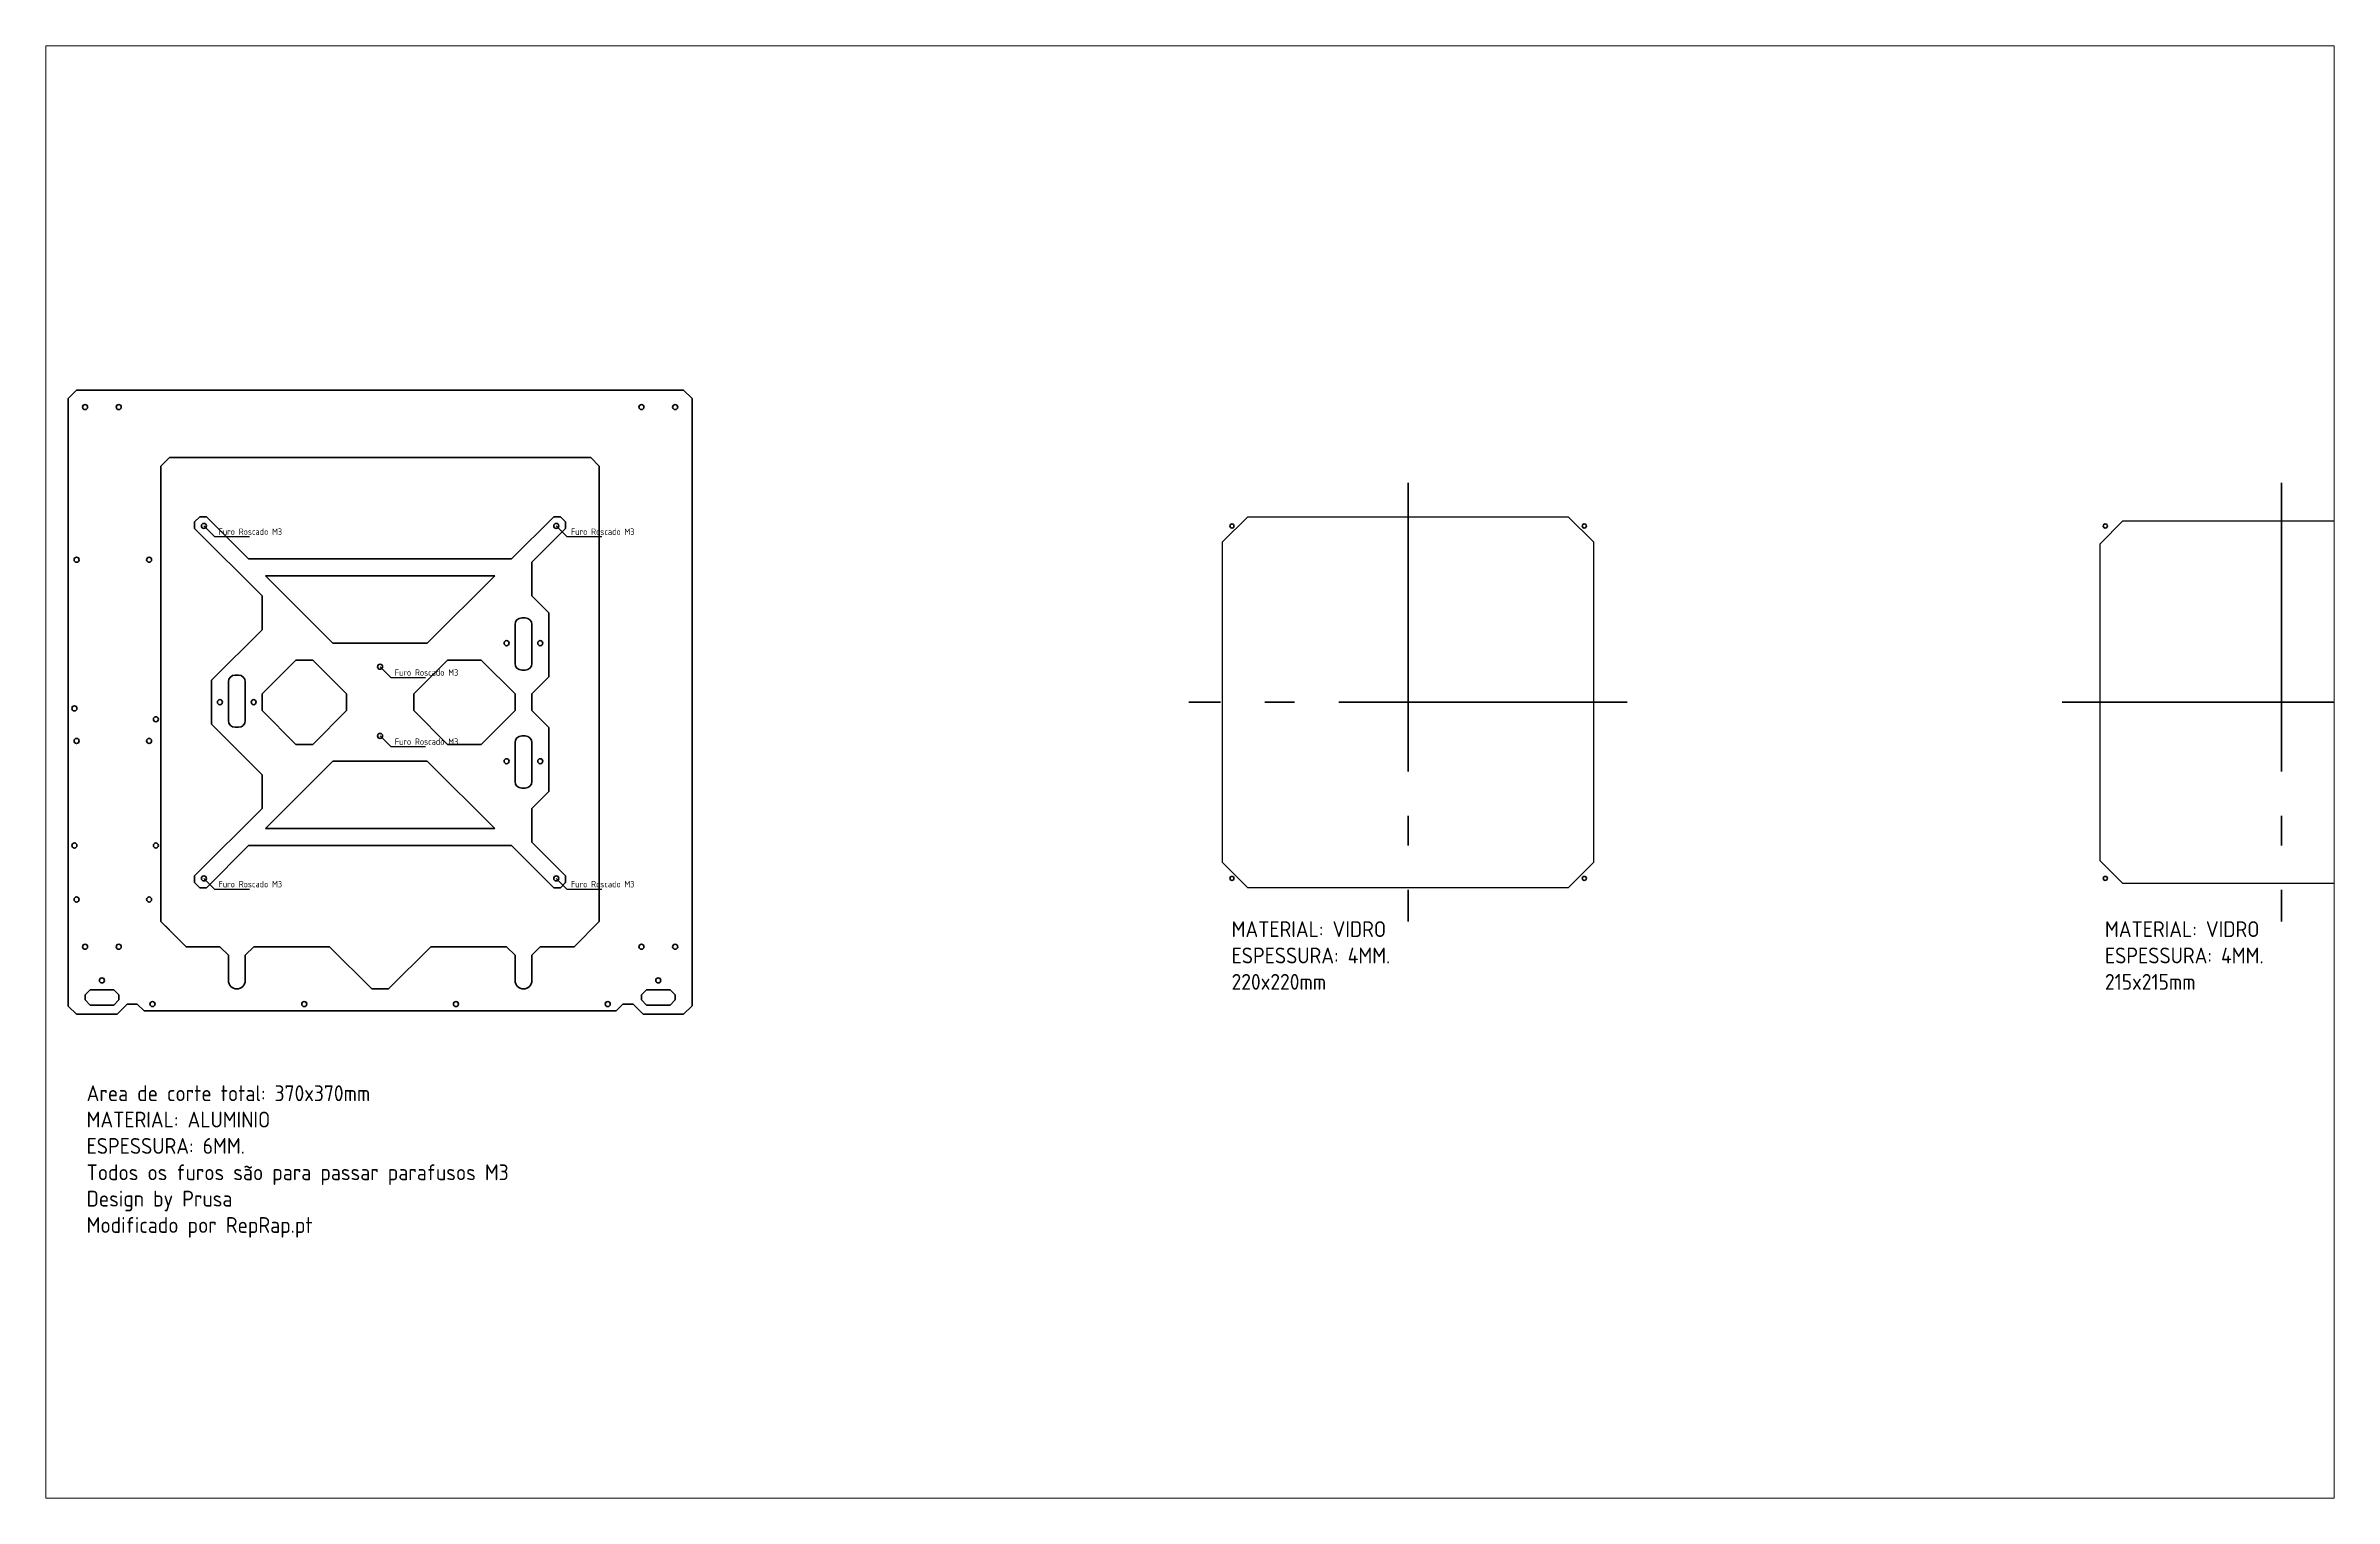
# Paper-space layout 'Presentación1' of a CAD drawing. Header units: millimetres. Extents: x 40 to 364, y 26 to 231.
# The model-space entities are those that its viewports show. They can reach past a viewport. Long polylines and large blocks are cut down to what shows.
import ezdxf

# ---------------------------------------------------------------- set-up
doc = ezdxf.new("R2010")
doc.units = ezdxf.units.MM
doc.linetypes.add('AM_DIN_G_W050', pattern=[13.75, 9.75, -1.5, 1, -1.5])
for name, color, linetype, lineweight in [('AM_0', 4, 'Continuous', 50), ('AM_1', 14, 'Continuous', 50), ('AM_4', 1, 'Continuous', 25)]:
    doc.layers.add(name, color=color, linetype=linetype, lineweight=lineweight)
doc.styles.get("Standard").update_dxf_attribs({"font": 'ISOCP.SHX'})

# ---------------------------------------------------------------- blocks, each defined once
blk = doc.blocks.new('legenda')
at = {"layer": 'AM_4'}
for p, q in [((75.5, -653.1), (81.8, -659.4)), ((81.8, -659.4), (102.5, -659.4))]:
    blk.add_line(p, q, dxfattribs=at)
at = {"layer": 'AM_1', "color": 0}
blk.add_text('Furo Roscado M3', height=3.8, dxfattribs=at).set_placement((84.2, -658.4))

msp = doc.modelspace()

# ---------------------------------------------------------------- linework, layer by layer
at = {"layer": 'AM_0'}
for p, q in [((-5, 365), (0, 370)), ((0, 370), (360, 370)), ((360, 370), (365, 365)), ((-5, 4.8), (-5, 365)), ((365, 365), (365, 5)), ((50, 325), (55, 330)), ((55, 330), (305, 330)), ((305, 330), (310, 325)), ((50, 55), (50, 325)), ((310, 325), (310, 55)), ((73, 295), (70, 292)), ((70, 292), (70, 288)), ((70, 288), (110, 248)), ((77, 295), (73, 295)), ((102, 270), (77, 295)), ((283, 295), (258, 270)), ((270, 268), (290, 288)), ((287, 295), (283, 295)), ((290, 292), (287, 295)), ((290, 288), (290, 292)), ((258, 270), (102, 270)), ((112, 260), (248, 260)), ((152, 220), (112, 260)), ((248, 260), (208, 220)), ((270, 248), (270, 268)), ((110, 248), (110, 228)), ((280, 238), (270, 248)), ((260, 208), (260, 231)), ((264, 235), (266, 235)), ((270, 231), (270, 208)), ((280, 200), (280, 238)), ((110, 228), (80, 198)), ((208, 220), (152, 220)), ((110, 190), (130, 210)), ((130, 210), (140, 210)), ((140, 210), (160, 190)), ((200, 190), (220, 210)), ((220, 210), (240, 210)), ((240, 210), (260, 190)), ((266, 204), (264, 204)), ((80, 198), (80, 172)), ((90, 174.1), (90, 197.1)), ((94, 201.1), (96, 201.1)), ((100, 197.1), (100, 174.1)), ((270, 190), (280, 200)), ((110, 180), (110, 190)), ((130, 160), (110, 180)), ((160, 180), (140, 160)), ((160, 190), (160, 180)), ((200, 180), (200, 190)), ((220, 160), (200, 180)), ((260, 180), (240, 160)), ((260, 190), (260, 180)), ((270, 180), (270, 190)), ((280, 170), (270, 180)), ((80, 172), (110, 142)), ((96, 170.1), (94, 170.1)), ((264, 165), (266, 165)), ((280, 132), (280, 170)), ((112, 110), (152, 150)), ((140, 160), (130, 160)), ((152, 150), (208, 150)), ((208, 150), (248, 110)), ((240, 160), (220, 160)), ((260, 138), (260, 161)), ((270, 161), (270, 138)), ((110, 142), (110, 122)), ((266, 134), (264, 134)), ((270, 122), (280, 132)), ((110, 122), (70, 82)), ((248, 110), (112, 110)), ((270, 102), (270, 122)), ((77, 75), (102, 100)), ((102, 100), (258, 100)), ((258, 100), (283, 75)), ((290, 82), (270, 102)), ((70, 82), (70, 78)), ((290, 78), (290, 82)), ((70, 78), (73, 75)), ((73, 75), (77, 75)), ((283, 75), (287, 75)), ((287, 75), (290, 78)), ((55, 50), (50, 55)), ((50, 55), (65, 40)), ((310, 55), (295, 40)), ((65, 40), (85, 40)), ((90, 35), (85, 40)), ((90, 20), (90, 35)), ((105, 40), (100, 35)), ((100, 35), (100, 20)), ((150, 40), (105, 40)), ((175, 15), (150, 40)), ((210, 40), (185, 15)), ((255, 40), (210, 40)), ((260, 35), (255, 40)), ((260, 20), (260, 35)), ((275, 40), (270, 35)), ((270, 35), (270, 20)), ((295, 40), (275, 40)), ((8, 14.4), (5, 11.4)), ((22, 14.4), (8, 14.4)), ((25, 11.4), (22, 14.4)), ((185, 15), (175, 15)), ((335, 11.4), (338, 14.4)), ((338, 14.4), (352, 14.4)), ((352, 14.4), (355, 11.4)), ((0, 0), (-5, 4.8)), ((24, 0), (0, 0)), ((5, 11.4), (5, 8.4)), ((8, 5.4), (5, 8.4)), ((22, 5.4), (8, 5.4)), ((22, 5.4), (25, 8.4)), ((30, 6), (24, 0)), ((25, 8.4), (25, 11.4)), ((36, 6), (30, 6)), ((40, 2), (36, 6)), ((320, 2), (40, 2)), ((320, 2), (324, 6)), ((324, 6), (330, 6)), ((330, 6), (336, 0)), ((335, 8.4), (335, 11.4)), ((338, 5.4), (335, 8.4)), ((336, 0), (360, 0)), ((338, 5.4), (352, 5.4)), ((360, 0), (340, 0)), ((352, 5.4), (355, 8.4)), ((355, 11.4), (355, 8.4)), ((365, 5), (360, 0))]:
    msp.add_line(p, q, dxfattribs=at)
at = {"layer": 'AM_0', "linetype": 'AM_DIN_G_W050'}
for p, q in [((789.7, 315), (789.7, 55)), ((1307.7, 315), (1307.7, 55)), ((919.7, 185), (659.7, 185)), ((1437.7, 185), (1177.7, 185))]:
    msp.add_line(p, q, dxfattribs=at)
at = {"layer": 'AM_0'}
for centre, radius in [((5, 360), 1.5), ((25, 360), 1.5), ((335, 360), 1.5), ((355, 360), 1.5), ((75.5, 289.5), 1.5), ((284.5, 289.5), 1.5), ((685.2, 289.5), 1.23), ((894.2, 289.5), 1.23), ((1203.2, 289.5), 1.23), ((0, 269.5), 1.5), ((43, 269.5), 1.5), ((255, 220), 1.5), ((275, 220), 1.5), ((180, 206), 1.5), ((-1.3, 181.3), 1.5), ((85, 185), 1.5), ((105, 185), 1.5), ((0, 162), 1.5), ((43, 162), 1.5), ((47, 174.9), 1.5), ((180, 165), 1.5), ((255, 150), 1.5), ((275, 150), 1.5), ((-1.3, 100), 1.5), ((47, 100), 1.5), ((75.5, 80.5), 1.5), ((284.5, 80.5), 1.5), ((685.2, 80.5), 1.23), ((894.2, 80.5), 1.23), ((1203.2, 80.5), 1.23), ((0, 68), 1.5), ((43, 68), 1.5), ((5, 40), 1.5), ((25, 40), 1.5), ((335, 40), 1.5), ((355, 40), 1.5), ((15, 20), 1.5), ((345, 20), 1.5), ((45, 6), 1.5), ((135, 6), 1.5), ((225, 6), 1.5), ((315, 6), 1.5)]:
    msp.add_circle(centre, radius, dxfattribs=at)
for centre, radius, start, end in [((264, 231), 4, 90, 180), ((266, 231), 4, 0, 90), ((264, 208), 4, 180, 270), ((266, 208), 4, 270, 0), ((94, 197.1), 4, 90, 180), ((96, 197.1), 4, 0, 90), ((94, 174.1), 4, 180, 270), ((96, 174.1), 4, 270, 0), ((264, 161), 4, 90, 180), ((266, 161), 4, 0, 90), ((264, 138), 4, 180, 270), ((266, 138), 4, 270, 0), ((95, 20), 5, 180, 0), ((265, 20), 5, 180, 0)]:
    msp.add_arc(centre, radius, start, end, dxfattribs=at)
at = {"layer": 'AM_4'}
msp.add_lwpolyline([(679.7, 280), (694.7, 295), (884.7, 295), (899.7, 280), (899.7, 90), (884.7, 75), (694.7, 75), (679.7, 90), (679.7, 280)], dxfattribs=at)
msp.add_lwpolyline([(1200.2, 279), (1213.7, 292.5), (1401.7, 292.5), (1415.2, 279), (1415.2, 91), (1401.7, 77.5), (1213.7, 77.5), (1200.2, 91)], close=True, dxfattribs=at)

# ---------------------------------------------------------------- block references
at = {"layer": 'AM_1', "color": 0}
for p in [(0, 942.6), (209, 942.6), (104.5, 859.1), (104.5, 818.1), (0, 733.6), (209, 733.6)]:
    msp.add_blockref('legenda', p, dxfattribs=at)

# ---------------------------------------------------------------- texts
at = {"color": 4, "insert": (5.9, -42.2), "char_height": 9.375, "width": 282.14, "attachment_point": 1}
msp.add_mtext('{Area de corte total: 370x370mm \\PMATERIAL: ALUMINIO\\PESPESSURA: 6MM.\\PTodos os furos são para passar parafusos M3\\PDesign by Prusa\\PModificado por RepRap.pt}', dxfattribs=at)
at = {"layer": 'AM_4', "char_height": 9.375, "width": 160.302, "attachment_point": 1}
for s, insert in [('{MATERIAL: VIDRO\\PESPESSURA: 4MM.\\P220x220mm}', (685, 55.1)), ('{MATERIAL: VIDRO\\PESPESSURA: 4MM.\\P215x215mm}', (1203, 55.1))]:
    msp.add_mtext(s, dxfattribs=dict(at, insert=insert))

psp = doc.layouts.new('Presentación1')

# ---------------------------------------------------------------- viewports
at = {"layer": '0'}
psp.add_viewport(center=(202.5, 128.5), size=(324, 205.6), view_center_point=(660.34, 143.6), view_height=861.2921, dxfattribs=at)

doc.saveas('drawing.dxf')
